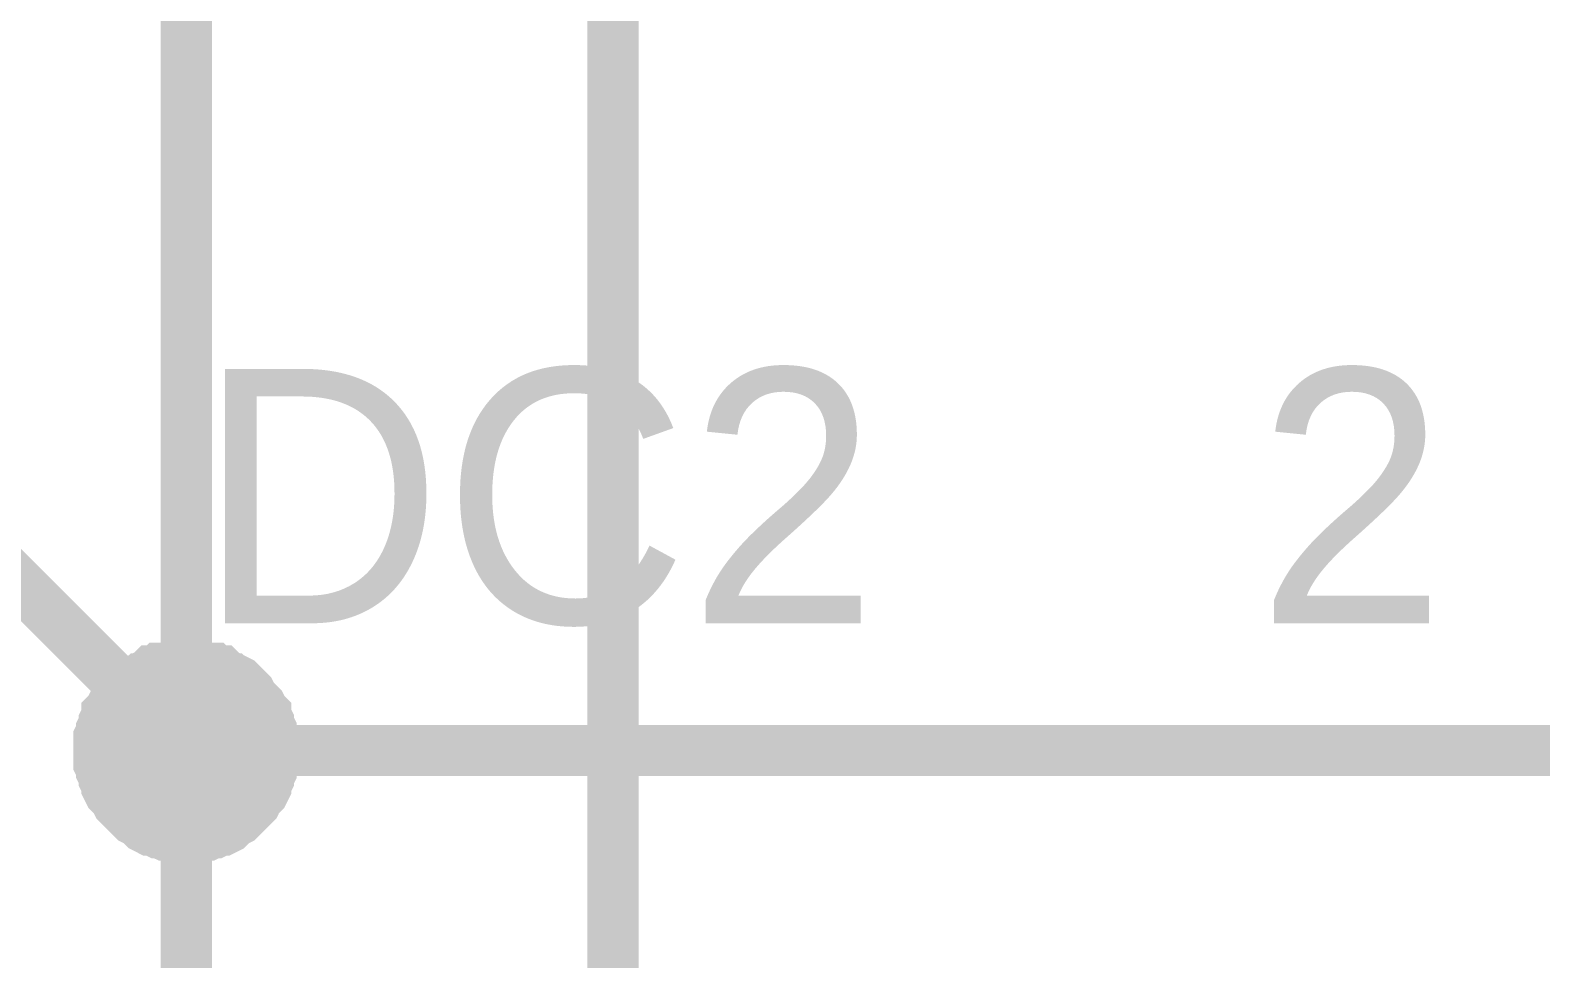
# Model space of a CAD drawing. Header units: millimetres. Extents: x 0 to 841, y 0 to 594.
# Drawn here: x 429.09 to 437.94, y 338.78 to 344.22 of the extents above; entities that cross this region are included whole.
import ezdxf

# ---------------------------------------------------------------- set-up
doc = ezdxf.new("R2010")
doc.units = ezdxf.units.MM
doc.layers.add('Sheet', color=255, linetype='Continuous')

msp = doc.modelspace()

# ---------------------------------------------------------------- linework, layer by layer
at = {"layer": 'Sheet', "const_width": 0.2997}
for points in [[(432.5032, 384.9971), (432.5032, 329.9931), (432.5032, 324.9913), (437.5032, 324.9913)], [(430.0032, 344.9984), (430.0032, 339.9967), (430.0032, 334.9949), (430.0032, 319.9895), (430.0032, 319.9895), (420.0031, 319.9895)], [(425.0031, 344.9984), (430.0032, 339.9967)], [(429.4907, 339.9967), (429.4907, 340.0277), (429.4907, 340.0433), (429.4907, 340.0743), (429.5063, 340.1054), (429.5063, 340.1209), (429.5218, 340.152), (429.5218, 340.1675), (429.5373, 340.1986), (429.5373, 340.2141), (429.5529, 340.2297), (429.5684, 340.2607), (429.5839, 340.2763), (429.5994, 340.2918), (429.615, 340.3073), (429.6305, 340.3384), (429.646, 340.3539), (429.6616, 340.3695), (429.6771, 340.385), (429.6926, 340.4005), (429.7237, 340.4161), (429.7392, 340.4161), (429.7547, 340.4316), (429.7858, 340.4471), (429.8013, 340.4627), (429.8324, 340.4627), (429.8479, 340.4782), (429.879, 340.4782), (429.8945, 340.4782), (429.9255, 340.4937), (429.9566, 340.4937), (429.9721, 340.4937), (430.0032, 340.4937)], [(429.4907, 339.9967), (429.4907, 340.0277), (429.4907, 340.0433), (429.4907, 340.0743), (429.5063, 340.1054), (429.5063, 340.1209), (429.5218, 340.152), (429.5218, 340.1675), (429.5373, 340.1986), (429.5373, 340.2141), (429.5529, 340.2297), (429.5684, 340.2607), (429.5839, 340.2763), (429.5994, 340.2918), (429.615, 340.3073), (429.6305, 340.3384), (429.646, 340.3539), (429.6616, 340.3695), (429.6771, 340.385), (429.6926, 340.4005), (429.7237, 340.4161), (429.7392, 340.4161), (429.7547, 340.4316), (429.7858, 340.4471), (429.8013, 340.4627), (429.8324, 340.4627), (429.8479, 340.4782), (429.879, 340.4782), (429.8945, 340.4782), (429.9255, 340.4937), (429.9566, 340.4937), (429.9721, 340.4937), (430.0032, 340.4937)], [(429.4907, 339.9967), (429.4907, 340.0277), (429.4907, 340.0433), (429.4907, 340.0743), (429.5063, 340.1054), (429.5063, 340.1209), (429.5218, 340.152), (429.5218, 340.1675), (429.5373, 340.1986), (429.5373, 340.2141), (429.5529, 340.2297), (429.5684, 340.2607), (429.5839, 340.2763), (429.5994, 340.2918), (429.615, 340.3073), (429.6305, 340.3384), (429.646, 340.3539), (429.6616, 340.3695), (429.6771, 340.385), (429.6926, 340.4005), (429.7237, 340.4161), (429.7392, 340.4161), (429.7547, 340.4316), (429.7858, 340.4471), (429.8013, 340.4627), (429.8324, 340.4627), (429.8479, 340.4782), (429.879, 340.4782), (429.8945, 340.4782), (429.9255, 340.4937), (429.9566, 340.4937), (429.9721, 340.4937), (430.0032, 340.4937)], [(429.4907, 339.9967), (429.4907, 340.0277), (429.4907, 340.0433), (429.4907, 340.0743), (429.5063, 340.1054), (429.5063, 340.1209), (429.5218, 340.152), (429.5218, 340.1675), (429.5373, 340.1986), (429.5373, 340.2141), (429.5529, 340.2297), (429.5684, 340.2607), (429.5839, 340.2763), (429.5994, 340.2918), (429.615, 340.3073), (429.6305, 340.3384), (429.646, 340.3539), (429.6616, 340.3695), (429.6771, 340.385), (429.6926, 340.4005), (429.7237, 340.4161), (429.7392, 340.4161), (429.7547, 340.4316), (429.7858, 340.4471), (429.8013, 340.4627), (429.8324, 340.4627), (429.8479, 340.4782), (429.879, 340.4782), (429.8945, 340.4782), (429.9255, 340.4937), (429.9566, 340.4937), (429.9721, 340.4937), (430.0032, 340.4937)], [(429.4907, 339.9967), (429.4907, 340.0277), (429.4907, 340.0433), (429.4907, 340.0743), (429.5063, 340.1054), (429.5063, 340.1209), (429.5218, 340.152), (429.5218, 340.1675), (429.5373, 340.1986), (429.5373, 340.2141), (429.5529, 340.2297), (429.5684, 340.2607), (429.5839, 340.2763), (429.5994, 340.2918), (429.615, 340.3073), (429.6305, 340.3384), (429.646, 340.3539), (429.6616, 340.3695), (429.6771, 340.385), (429.6926, 340.4005), (429.7237, 340.4161), (429.7392, 340.4161), (429.7547, 340.4316), (429.7858, 340.4471), (429.8013, 340.4627), (429.8324, 340.4627), (429.8479, 340.4782), (429.879, 340.4782), (429.8945, 340.4782), (429.9255, 340.4937), (429.9566, 340.4937), (429.9721, 340.4937), (430.0032, 340.4937)], [(429.4907, 339.9967), (429.4907, 340.0277), (429.4907, 340.0433), (429.4907, 340.0743), (429.5063, 340.1054), (429.5063, 340.1209), (429.5218, 340.152), (429.5218, 340.1675), (429.5373, 340.1986), (429.5373, 340.2141), (429.5529, 340.2297), (429.5684, 340.2607), (429.5839, 340.2763), (429.5994, 340.2918), (429.615, 340.3073), (429.6305, 340.3384), (429.646, 340.3539), (429.6616, 340.3695), (429.6771, 340.385), (429.6926, 340.4005), (429.7237, 340.4161), (429.7392, 340.4161), (429.7547, 340.4316), (429.7858, 340.4471), (429.8013, 340.4627), (429.8324, 340.4627), (429.8479, 340.4782), (429.879, 340.4782), (429.8945, 340.4782), (429.9255, 340.4937), (429.9566, 340.4937), (429.9721, 340.4937), (430.0032, 340.4937)], [(429.4907, 339.9967), (429.4907, 340.0277), (429.4907, 340.0433), (429.4907, 340.0743), (429.5063, 340.1054), (429.5063, 340.1209), (429.5218, 340.152), (429.5218, 340.1675), (429.5373, 340.1986), (429.5373, 340.2141), (429.5529, 340.2297), (429.5684, 340.2607), (429.5839, 340.2763), (429.5994, 340.2918), (429.615, 340.3073), (429.6305, 340.3384), (429.646, 340.3539), (429.6616, 340.3695), (429.6771, 340.385), (429.6926, 340.4005), (429.7237, 340.4161), (429.7392, 340.4161), (429.7547, 340.4316), (429.7858, 340.4471), (429.8013, 340.4627), (429.8324, 340.4627), (429.8479, 340.4782), (429.879, 340.4782), (429.8945, 340.4782), (429.9255, 340.4937), (429.9566, 340.4937), (429.9721, 340.4937), (430.0032, 340.4937)], [(429.4907, 339.9967), (429.4907, 340.0277), (429.4907, 340.0433), (429.4907, 340.0743), (429.5063, 340.1054), (429.5063, 340.1209), (429.5218, 340.152), (429.5218, 340.1675), (429.5373, 340.1986), (429.5373, 340.2141), (429.5529, 340.2297), (429.5684, 340.2607), (429.5839, 340.2763), (429.5994, 340.2918), (429.615, 340.3073), (429.6305, 340.3384), (429.646, 340.3539), (429.6616, 340.3695), (429.6771, 340.385), (429.6926, 340.4005), (429.7237, 340.4161), (429.7392, 340.4161), (429.7547, 340.4316), (429.7858, 340.4471), (429.8013, 340.4627), (429.8324, 340.4627), (429.8479, 340.4782), (429.879, 340.4782), (429.8945, 340.4782), (429.9255, 340.4937), (429.9566, 340.4937), (429.9721, 340.4937), (430.0032, 340.4937)], [(430.0032, 340.4937), (430.0032, 340.4937)], [(430.0032, 340.4937), (430.0342, 340.4937), (430.0498, 340.4937), (430.0808, 340.4937), (430.1119, 340.4782), (430.1274, 340.4782), (430.1585, 340.4782), (430.174, 340.4627), (430.205, 340.4627), (430.2206, 340.4471), (430.2516, 340.4316), (430.2672, 340.4161), (430.2827, 340.4161), (430.3137, 340.4005), (430.3293, 340.385), (430.3448, 340.3695), (430.3603, 340.3539), (430.3758, 340.3384), (430.3914, 340.3073), (430.4069, 340.2918), (430.4224, 340.2763), (430.438, 340.2607), (430.4535, 340.2297), (430.469, 340.2141), (430.469, 340.1986), (430.4845, 340.1675), (430.4845, 340.152), (430.5001, 340.1209), (430.5001, 340.1054), (430.5156, 340.0743), (430.5156, 340.0433), (430.5156, 340.0277), (430.5156, 339.9967)], [(430.0032, 340.4937), (430.0032, 340.4937)], [(430.0032, 340.4937), (430.0342, 340.4937), (430.0498, 340.4937), (430.0808, 340.4937), (430.1119, 340.4782), (430.1274, 340.4782), (430.1585, 340.4782), (430.174, 340.4627), (430.205, 340.4627), (430.2206, 340.4471), (430.2516, 340.4316), (430.2672, 340.4161), (430.2827, 340.4161), (430.3137, 340.4005), (430.3293, 340.385), (430.3448, 340.3695), (430.3603, 340.3539), (430.3758, 340.3384), (430.3914, 340.3073), (430.4069, 340.2918), (430.4224, 340.2763), (430.438, 340.2607), (430.4535, 340.2297), (430.469, 340.2141), (430.469, 340.1986), (430.4845, 340.1675), (430.4845, 340.152), (430.5001, 340.1209), (430.5001, 340.1054), (430.5156, 340.0743), (430.5156, 340.0433), (430.5156, 340.0277), (430.5156, 339.9967)], [(430.0032, 340.4937), (430.0032, 340.4937)], [(430.0032, 340.4937), (430.0342, 340.4937), (430.0498, 340.4937), (430.0808, 340.4937), (430.1119, 340.4782), (430.1274, 340.4782), (430.1585, 340.4782), (430.174, 340.4627), (430.205, 340.4627), (430.2206, 340.4471), (430.2516, 340.4316), (430.2672, 340.4161), (430.2827, 340.4161), (430.3137, 340.4005), (430.3293, 340.385), (430.3448, 340.3695), (430.3603, 340.3539), (430.3758, 340.3384), (430.3914, 340.3073), (430.4069, 340.2918), (430.4224, 340.2763), (430.438, 340.2607), (430.4535, 340.2297), (430.469, 340.2141), (430.469, 340.1986), (430.4845, 340.1675), (430.4845, 340.152), (430.5001, 340.1209), (430.5001, 340.1054), (430.5156, 340.0743), (430.5156, 340.0433), (430.5156, 340.0277), (430.5156, 339.9967)], [(430.0032, 340.4937), (430.0032, 340.4937)], [(430.0032, 340.4937), (430.0342, 340.4937), (430.0498, 340.4937), (430.0808, 340.4937), (430.1119, 340.4782), (430.1274, 340.4782), (430.1585, 340.4782), (430.174, 340.4627), (430.205, 340.4627), (430.2206, 340.4471), (430.2516, 340.4316), (430.2672, 340.4161), (430.2827, 340.4161), (430.3137, 340.4005), (430.3293, 340.385), (430.3448, 340.3695), (430.3603, 340.3539), (430.3758, 340.3384), (430.3914, 340.3073), (430.4069, 340.2918), (430.4224, 340.2763), (430.438, 340.2607), (430.4535, 340.2297), (430.469, 340.2141), (430.469, 340.1986), (430.4845, 340.1675), (430.4845, 340.152), (430.5001, 340.1209), (430.5001, 340.1054), (430.5156, 340.0743), (430.5156, 340.0433), (430.5156, 340.0277), (430.5156, 339.9967)], [(430.0032, 340.4937), (430.0032, 340.4937)], [(430.0032, 340.4937), (430.0342, 340.4937), (430.0498, 340.4937), (430.0808, 340.4937), (430.1119, 340.4782), (430.1274, 340.4782), (430.1585, 340.4782), (430.174, 340.4627), (430.205, 340.4627), (430.2206, 340.4471), (430.2516, 340.4316), (430.2672, 340.4161), (430.2827, 340.4161), (430.3137, 340.4005), (430.3293, 340.385), (430.3448, 340.3695), (430.3603, 340.3539), (430.3758, 340.3384), (430.3914, 340.3073), (430.4069, 340.2918), (430.4224, 340.2763), (430.438, 340.2607), (430.4535, 340.2297), (430.469, 340.2141), (430.469, 340.1986), (430.4845, 340.1675), (430.4845, 340.152), (430.5001, 340.1209), (430.5001, 340.1054), (430.5156, 340.0743), (430.5156, 340.0433), (430.5156, 340.0277), (430.5156, 339.9967)], [(430.0032, 340.4937), (430.0032, 340.4937)], [(430.0032, 340.4937), (430.0342, 340.4937), (430.0498, 340.4937), (430.0808, 340.4937), (430.1119, 340.4782), (430.1274, 340.4782), (430.1585, 340.4782), (430.174, 340.4627), (430.205, 340.4627), (430.2206, 340.4471), (430.2516, 340.4316), (430.2672, 340.4161), (430.2827, 340.4161), (430.3137, 340.4005), (430.3293, 340.385), (430.3448, 340.3695), (430.3603, 340.3539), (430.3758, 340.3384), (430.3914, 340.3073), (430.4069, 340.2918), (430.4224, 340.2763), (430.438, 340.2607), (430.4535, 340.2297), (430.469, 340.2141), (430.469, 340.1986), (430.4845, 340.1675), (430.4845, 340.152), (430.5001, 340.1209), (430.5001, 340.1054), (430.5156, 340.0743), (430.5156, 340.0433), (430.5156, 340.0277), (430.5156, 339.9967)], [(430.0032, 340.4937), (430.0032, 340.4937)], [(430.0032, 340.4937), (430.0342, 340.4937), (430.0498, 340.4937), (430.0808, 340.4937), (430.1119, 340.4782), (430.1274, 340.4782), (430.1585, 340.4782), (430.174, 340.4627), (430.205, 340.4627), (430.2206, 340.4471), (430.2516, 340.4316), (430.2672, 340.4161), (430.2827, 340.4161), (430.3137, 340.4005), (430.3293, 340.385), (430.3448, 340.3695), (430.3603, 340.3539), (430.3758, 340.3384), (430.3914, 340.3073), (430.4069, 340.2918), (430.4224, 340.2763), (430.438, 340.2607), (430.4535, 340.2297), (430.469, 340.2141), (430.469, 340.1986), (430.4845, 340.1675), (430.4845, 340.152), (430.5001, 340.1209), (430.5001, 340.1054), (430.5156, 340.0743), (430.5156, 340.0433), (430.5156, 340.0277), (430.5156, 339.9967)], [(430.0032, 340.4937), (430.0032, 340.4937)], [(430.0032, 340.4937), (430.0342, 340.4937), (430.0498, 340.4937), (430.0808, 340.4937), (430.1119, 340.4782), (430.1274, 340.4782), (430.1585, 340.4782), (430.174, 340.4627), (430.205, 340.4627), (430.2206, 340.4471), (430.2516, 340.4316), (430.2672, 340.4161), (430.2827, 340.4161), (430.3137, 340.4005), (430.3293, 340.385), (430.3448, 340.3695), (430.3603, 340.3539), (430.3758, 340.3384), (430.3914, 340.3073), (430.4069, 340.2918), (430.4224, 340.2763), (430.438, 340.2607), (430.4535, 340.2297), (430.469, 340.2141), (430.469, 340.1986), (430.4845, 340.1675), (430.4845, 340.152), (430.5001, 340.1209), (430.5001, 340.1054), (430.5156, 340.0743), (430.5156, 340.0433), (430.5156, 340.0277), (430.5156, 339.9967)], [(430.0032, 339.484), (429.9721, 339.484), (429.9566, 339.484), (429.9255, 339.484), (429.8945, 339.4996), (429.879, 339.4996), (429.8479, 339.5151), (429.8324, 339.5151), (429.8013, 339.5306), (429.7858, 339.5306), (429.7547, 339.5462), (429.7392, 339.5617), (429.7237, 339.5772), (429.6926, 339.5928), (429.6771, 339.6083), (429.6616, 339.6238), (429.646, 339.6394), (429.6305, 339.6549), (429.615, 339.6705), (429.5994, 339.686), (429.5839, 339.7171), (429.5684, 339.7326), (429.5529, 339.7481), (429.5373, 339.7792), (429.5373, 339.7947), (429.5218, 339.8258), (429.5218, 339.8413), (429.5063, 339.8724), (429.5063, 339.8879), (429.4907, 339.919), (429.4907, 339.9501), (429.4907, 339.9656), (429.4907, 339.9967)], [(429.4907, 339.9967), (429.4907, 339.9967)], [(430.0032, 339.484), (429.9721, 339.484), (429.9566, 339.484), (429.9255, 339.484), (429.8945, 339.4996), (429.879, 339.4996), (429.8479, 339.5151), (429.8324, 339.5151), (429.8013, 339.5306), (429.7858, 339.5306), (429.7547, 339.5462), (429.7392, 339.5617), (429.7237, 339.5772), (429.6926, 339.5928), (429.6771, 339.6083), (429.6616, 339.6238), (429.646, 339.6394), (429.6305, 339.6549), (429.615, 339.6705), (429.5994, 339.686), (429.5839, 339.7171), (429.5684, 339.7326), (429.5529, 339.7481), (429.5373, 339.7792), (429.5373, 339.7947), (429.5218, 339.8258), (429.5218, 339.8413), (429.5063, 339.8724), (429.5063, 339.8879), (429.4907, 339.919), (429.4907, 339.9501), (429.4907, 339.9656), (429.4907, 339.9967)], [(429.4907, 339.9967), (429.4907, 339.9967)], [(430.0032, 339.484), (429.9721, 339.484), (429.9566, 339.484), (429.9255, 339.484), (429.8945, 339.4996), (429.879, 339.4996), (429.8479, 339.5151), (429.8324, 339.5151), (429.8013, 339.5306), (429.7858, 339.5306), (429.7547, 339.5462), (429.7392, 339.5617), (429.7237, 339.5772), (429.6926, 339.5928), (429.6771, 339.6083), (429.6616, 339.6238), (429.646, 339.6394), (429.6305, 339.6549), (429.615, 339.6705), (429.5994, 339.686), (429.5839, 339.7171), (429.5684, 339.7326), (429.5529, 339.7481), (429.5373, 339.7792), (429.5373, 339.7947), (429.5218, 339.8258), (429.5218, 339.8413), (429.5063, 339.8724), (429.5063, 339.8879), (429.4907, 339.919), (429.4907, 339.9501), (429.4907, 339.9656), (429.4907, 339.9967)], [(429.4907, 339.9967), (429.4907, 339.9967)], [(430.0032, 339.484), (429.9721, 339.484), (429.9566, 339.484), (429.9255, 339.484), (429.8945, 339.4996), (429.879, 339.4996), (429.8479, 339.5151), (429.8324, 339.5151), (429.8013, 339.5306), (429.7858, 339.5306), (429.7547, 339.5462), (429.7392, 339.5617), (429.7237, 339.5772), (429.6926, 339.5928), (429.6771, 339.6083), (429.6616, 339.6238), (429.646, 339.6394), (429.6305, 339.6549), (429.615, 339.6705), (429.5994, 339.686), (429.5839, 339.7171), (429.5684, 339.7326), (429.5529, 339.7481), (429.5373, 339.7792), (429.5373, 339.7947), (429.5218, 339.8258), (429.5218, 339.8413), (429.5063, 339.8724), (429.5063, 339.8879), (429.4907, 339.919), (429.4907, 339.9501), (429.4907, 339.9656), (429.4907, 339.9967)], [(429.4907, 339.9967), (429.4907, 339.9967)], [(430.0032, 339.484), (429.9721, 339.484), (429.9566, 339.484), (429.9255, 339.484), (429.8945, 339.4996), (429.879, 339.4996), (429.8479, 339.5151), (429.8324, 339.5151), (429.8013, 339.5306), (429.7858, 339.5306), (429.7547, 339.5462), (429.7392, 339.5617), (429.7237, 339.5772), (429.6926, 339.5928), (429.6771, 339.6083), (429.6616, 339.6238), (429.646, 339.6394), (429.6305, 339.6549), (429.615, 339.6705), (429.5994, 339.686), (429.5839, 339.7171), (429.5684, 339.7326), (429.5529, 339.7481), (429.5373, 339.7792), (429.5373, 339.7947), (429.5218, 339.8258), (429.5218, 339.8413), (429.5063, 339.8724), (429.5063, 339.8879), (429.4907, 339.919), (429.4907, 339.9501), (429.4907, 339.9656), (429.4907, 339.9967)], [(429.4907, 339.9967), (429.4907, 339.9967)], [(430.0032, 339.484), (429.9721, 339.484), (429.9566, 339.484), (429.9255, 339.484), (429.8945, 339.4996), (429.879, 339.4996), (429.8479, 339.5151), (429.8324, 339.5151), (429.8013, 339.5306), (429.7858, 339.5306), (429.7547, 339.5462), (429.7392, 339.5617), (429.7237, 339.5772), (429.6926, 339.5928), (429.6771, 339.6083), (429.6616, 339.6238), (429.646, 339.6394), (429.6305, 339.6549), (429.615, 339.6705), (429.5994, 339.686), (429.5839, 339.7171), (429.5684, 339.7326), (429.5529, 339.7481), (429.5373, 339.7792), (429.5373, 339.7947), (429.5218, 339.8258), (429.5218, 339.8413), (429.5063, 339.8724), (429.5063, 339.8879), (429.4907, 339.919), (429.4907, 339.9501), (429.4907, 339.9656), (429.4907, 339.9967)], [(429.4907, 339.9967), (429.4907, 339.9967)], [(430.0032, 339.484), (429.9721, 339.484), (429.9566, 339.484), (429.9255, 339.484), (429.8945, 339.4996), (429.879, 339.4996), (429.8479, 339.5151), (429.8324, 339.5151), (429.8013, 339.5306), (429.7858, 339.5306), (429.7547, 339.5462), (429.7392, 339.5617), (429.7237, 339.5772), (429.6926, 339.5928), (429.6771, 339.6083), (429.6616, 339.6238), (429.646, 339.6394), (429.6305, 339.6549), (429.615, 339.6705), (429.5994, 339.686), (429.5839, 339.7171), (429.5684, 339.7326), (429.5529, 339.7481), (429.5373, 339.7792), (429.5373, 339.7947), (429.5218, 339.8258), (429.5218, 339.8413), (429.5063, 339.8724), (429.5063, 339.8879), (429.4907, 339.919), (429.4907, 339.9501), (429.4907, 339.9656), (429.4907, 339.9967)], [(429.4907, 339.9967), (429.4907, 339.9967)], [(430.0032, 339.484), (429.9721, 339.484), (429.9566, 339.484), (429.9255, 339.484), (429.8945, 339.4996), (429.879, 339.4996), (429.8479, 339.5151), (429.8324, 339.5151), (429.8013, 339.5306), (429.7858, 339.5306), (429.7547, 339.5462), (429.7392, 339.5617), (429.7237, 339.5772), (429.6926, 339.5928), (429.6771, 339.6083), (429.6616, 339.6238), (429.646, 339.6394), (429.6305, 339.6549), (429.615, 339.6705), (429.5994, 339.686), (429.5839, 339.7171), (429.5684, 339.7326), (429.5529, 339.7481), (429.5373, 339.7792), (429.5373, 339.7947), (429.5218, 339.8258), (429.5218, 339.8413), (429.5063, 339.8724), (429.5063, 339.8879), (429.4907, 339.919), (429.4907, 339.9501), (429.4907, 339.9656), (429.4907, 339.9967)], [(429.4907, 339.9967), (429.4907, 339.9967)], [(430.5156, 339.9967), (430.5156, 339.9656), (430.5156, 339.9501), (430.5156, 339.919), (430.5001, 339.8879), (430.5001, 339.8724), (430.4845, 339.8413), (430.4845, 339.8258), (430.469, 339.7947), (430.469, 339.7792), (430.4535, 339.7481), (430.438, 339.7326), (430.4224, 339.7171), (430.4069, 339.686), (430.3914, 339.6705), (430.3758, 339.6549), (430.3603, 339.6394), (430.3448, 339.6238), (430.3293, 339.6083), (430.3137, 339.5928), (430.2827, 339.5772), (430.2672, 339.5617), (430.2516, 339.5462), (430.2206, 339.5306), (430.205, 339.5306), (430.174, 339.5151), (430.1585, 339.5151), (430.1274, 339.4996), (430.1119, 339.4996), (430.0808, 339.484), (430.0498, 339.484), (430.0342, 339.484), (430.0032, 339.484)], [(430.5156, 339.9967), (430.5156, 339.9656), (430.5156, 339.9501), (430.5156, 339.919), (430.5001, 339.8879), (430.5001, 339.8724), (430.4845, 339.8413), (430.4845, 339.8258), (430.469, 339.7947), (430.469, 339.7792), (430.4535, 339.7481), (430.438, 339.7326), (430.4224, 339.7171), (430.4069, 339.686), (430.3914, 339.6705), (430.3758, 339.6549), (430.3603, 339.6394), (430.3448, 339.6238), (430.3293, 339.6083), (430.3137, 339.5928), (430.2827, 339.5772), (430.2672, 339.5617), (430.2516, 339.5462), (430.2206, 339.5306), (430.205, 339.5306), (430.174, 339.5151), (430.1585, 339.5151), (430.1274, 339.4996), (430.1119, 339.4996), (430.0808, 339.484), (430.0498, 339.484), (430.0342, 339.484), (430.0032, 339.484)], [(430.0032, 339.9967), (437.5032, 339.9967)], [(430.5156, 339.9967), (430.5156, 339.9656), (430.5156, 339.9501), (430.5156, 339.919), (430.5001, 339.8879), (430.5001, 339.8724), (430.4845, 339.8413), (430.4845, 339.8258), (430.469, 339.7947), (430.469, 339.7792), (430.4535, 339.7481), (430.438, 339.7326), (430.4224, 339.7171), (430.4069, 339.686), (430.3914, 339.6705), (430.3758, 339.6549), (430.3603, 339.6394), (430.3448, 339.6238), (430.3293, 339.6083), (430.3137, 339.5928), (430.2827, 339.5772), (430.2672, 339.5617), (430.2516, 339.5462), (430.2206, 339.5306), (430.205, 339.5306), (430.174, 339.5151), (430.1585, 339.5151), (430.1274, 339.4996), (430.1119, 339.4996), (430.0808, 339.484), (430.0498, 339.484), (430.0342, 339.484), (430.0032, 339.484)], [(430.5156, 339.9967), (430.5156, 339.9656), (430.5156, 339.9501), (430.5156, 339.919), (430.5001, 339.8879), (430.5001, 339.8724), (430.4845, 339.8413), (430.4845, 339.8258), (430.469, 339.7947), (430.469, 339.7792), (430.4535, 339.7481), (430.438, 339.7326), (430.4224, 339.7171), (430.4069, 339.686), (430.3914, 339.6705), (430.3758, 339.6549), (430.3603, 339.6394), (430.3448, 339.6238), (430.3293, 339.6083), (430.3137, 339.5928), (430.2827, 339.5772), (430.2672, 339.5617), (430.2516, 339.5462), (430.2206, 339.5306), (430.205, 339.5306), (430.174, 339.5151), (430.1585, 339.5151), (430.1274, 339.4996), (430.1119, 339.4996), (430.0808, 339.484), (430.0498, 339.484), (430.0342, 339.484), (430.0032, 339.484)], [(430.5156, 339.9967), (430.5156, 339.9656), (430.5156, 339.9501), (430.5156, 339.919), (430.5001, 339.8879), (430.5001, 339.8724), (430.4845, 339.8413), (430.4845, 339.8258), (430.469, 339.7947), (430.469, 339.7792), (430.4535, 339.7481), (430.438, 339.7326), (430.4224, 339.7171), (430.4069, 339.686), (430.3914, 339.6705), (430.3758, 339.6549), (430.3603, 339.6394), (430.3448, 339.6238), (430.3293, 339.6083), (430.3137, 339.5928), (430.2827, 339.5772), (430.2672, 339.5617), (430.2516, 339.5462), (430.2206, 339.5306), (430.205, 339.5306), (430.174, 339.5151), (430.1585, 339.5151), (430.1274, 339.4996), (430.1119, 339.4996), (430.0808, 339.484), (430.0498, 339.484), (430.0342, 339.484), (430.0032, 339.484)], [(430.5156, 339.9967), (430.5156, 339.9656), (430.5156, 339.9501), (430.5156, 339.919), (430.5001, 339.8879), (430.5001, 339.8724), (430.4845, 339.8413), (430.4845, 339.8258), (430.469, 339.7947), (430.469, 339.7792), (430.4535, 339.7481), (430.438, 339.7326), (430.4224, 339.7171), (430.4069, 339.686), (430.3914, 339.6705), (430.3758, 339.6549), (430.3603, 339.6394), (430.3448, 339.6238), (430.3293, 339.6083), (430.3137, 339.5928), (430.2827, 339.5772), (430.2672, 339.5617), (430.2516, 339.5462), (430.2206, 339.5306), (430.205, 339.5306), (430.174, 339.5151), (430.1585, 339.5151), (430.1274, 339.4996), (430.1119, 339.4996), (430.0808, 339.484), (430.0498, 339.484), (430.0342, 339.484), (430.0032, 339.484)], [(430.5156, 339.9967), (430.5156, 339.9656), (430.5156, 339.9501), (430.5156, 339.919), (430.5001, 339.8879), (430.5001, 339.8724), (430.4845, 339.8413), (430.4845, 339.8258), (430.469, 339.7947), (430.469, 339.7792), (430.4535, 339.7481), (430.438, 339.7326), (430.4224, 339.7171), (430.4069, 339.686), (430.3914, 339.6705), (430.3758, 339.6549), (430.3603, 339.6394), (430.3448, 339.6238), (430.3293, 339.6083), (430.3137, 339.5928), (430.2827, 339.5772), (430.2672, 339.5617), (430.2516, 339.5462), (430.2206, 339.5306), (430.205, 339.5306), (430.174, 339.5151), (430.1585, 339.5151), (430.1274, 339.4996), (430.1119, 339.4996), (430.0808, 339.484), (430.0498, 339.484), (430.0342, 339.484), (430.0032, 339.484)], [(430.5156, 339.9967), (430.5156, 339.9656), (430.5156, 339.9501), (430.5156, 339.919), (430.5001, 339.8879), (430.5001, 339.8724), (430.4845, 339.8413), (430.4845, 339.8258), (430.469, 339.7947), (430.469, 339.7792), (430.4535, 339.7481), (430.438, 339.7326), (430.4224, 339.7171), (430.4069, 339.686), (430.3914, 339.6705), (430.3758, 339.6549), (430.3603, 339.6394), (430.3448, 339.6238), (430.3293, 339.6083), (430.3137, 339.5928), (430.2827, 339.5772), (430.2672, 339.5617), (430.2516, 339.5462), (430.2206, 339.5306), (430.205, 339.5306), (430.174, 339.5151), (430.1585, 339.5151), (430.1274, 339.4996), (430.1119, 339.4996), (430.0808, 339.484), (430.0498, 339.484), (430.0342, 339.484), (430.0032, 339.484)], [(430.5156, 339.9967), (430.5156, 339.9967), (430.5156, 339.9967), (430.5156, 339.9967), (430.5156, 339.9967), (430.5156, 339.9967), (430.5156, 339.9967), (430.5156, 339.9967), (430.5156, 339.9967), (430.5156, 339.9967), (430.5156, 339.9967), (430.5156, 339.9967), (430.5156, 339.9967), (430.5156, 339.9967), (430.5156, 339.9967), (430.5156, 339.9967), (430.5156, 339.9967), (430.5156, 339.9967), (430.5156, 339.9967), (430.5156, 339.9967), (430.5156, 339.9967), (430.5156, 339.9967), (430.5156, 339.9967), (430.5156, 339.9967), (430.5156, 339.9967), (430.5156, 339.9967), (430.5156, 339.9967), (430.5156, 339.9967), (430.5156, 339.9967), (430.5156, 339.9967), (430.5156, 339.9967), (430.5156, 339.9967), (430.5156, 339.9967)], [(430.5156, 339.9967), (430.5156, 339.9967)], [(430.5156, 339.9967), (430.5156, 339.9967), (430.5156, 339.9967), (430.5156, 339.9967), (430.5156, 339.9967), (430.5156, 339.9967), (430.5156, 339.9967), (430.5156, 339.9967), (430.5156, 339.9967), (430.5156, 339.9967), (430.5156, 339.9967), (430.5156, 339.9967), (430.5156, 339.9967), (430.5156, 339.9967), (430.5156, 339.9967), (430.5156, 339.9967), (430.5156, 339.9967), (430.5156, 339.9967), (430.5156, 339.9967), (430.5156, 339.9967), (430.5156, 339.9967), (430.5156, 339.9967), (430.5156, 339.9967), (430.5156, 339.9967), (430.5156, 339.9967), (430.5156, 339.9967), (430.5156, 339.9967), (430.5156, 339.9967), (430.5156, 339.9967), (430.5156, 339.9967), (430.5156, 339.9967), (430.5156, 339.9967), (430.5156, 339.9967)], [(430.5156, 339.9967), (430.5156, 339.9967)], [(430.5156, 339.9967), (430.5156, 339.9967), (430.5156, 339.9967), (430.5156, 339.9967), (430.5156, 339.9967), (430.5156, 339.9967), (430.5156, 339.9967), (430.5156, 339.9967), (430.5156, 339.9967), (430.5156, 339.9967), (430.5156, 339.9967), (430.5156, 339.9967), (430.5156, 339.9967), (430.5156, 339.9967), (430.5156, 339.9967), (430.5156, 339.9967), (430.5156, 339.9967), (430.5156, 339.9967), (430.5156, 339.9967), (430.5156, 339.9967), (430.5156, 339.9967), (430.5156, 339.9967), (430.5156, 339.9967), (430.5156, 339.9967), (430.5156, 339.9967), (430.5156, 339.9967), (430.5156, 339.9967), (430.5156, 339.9967), (430.5156, 339.9967), (430.5156, 339.9967), (430.5156, 339.9967), (430.5156, 339.9967), (430.5156, 339.9967)], [(430.5156, 339.9967), (430.5156, 339.9967)], [(430.5156, 339.9967), (430.5156, 339.9967), (430.5156, 339.9967), (430.5156, 339.9967), (430.5156, 339.9967), (430.5156, 339.9967), (430.5156, 339.9967), (430.5156, 339.9967), (430.5156, 339.9967), (430.5156, 339.9967), (430.5156, 339.9967), (430.5156, 339.9967), (430.5156, 339.9967), (430.5156, 339.9967), (430.5156, 339.9967), (430.5156, 339.9967), (430.5156, 339.9967), (430.5156, 339.9967), (430.5156, 339.9967), (430.5156, 339.9967), (430.5156, 339.9967), (430.5156, 339.9967), (430.5156, 339.9967), (430.5156, 339.9967), (430.5156, 339.9967), (430.5156, 339.9967), (430.5156, 339.9967), (430.5156, 339.9967), (430.5156, 339.9967), (430.5156, 339.9967), (430.5156, 339.9967), (430.5156, 339.9967), (430.5156, 339.9967)], [(430.5156, 339.9967), (430.5156, 339.9967)], [(430.5156, 339.9967), (430.5156, 339.9967), (430.5156, 339.9967), (430.5156, 339.9967), (430.5156, 339.9967), (430.5156, 339.9967), (430.5156, 339.9967), (430.5156, 339.9967), (430.5156, 339.9967), (430.5156, 339.9967), (430.5156, 339.9967), (430.5156, 339.9967), (430.5156, 339.9967), (430.5156, 339.9967), (430.5156, 339.9967), (430.5156, 339.9967), (430.5156, 339.9967), (430.5156, 339.9967), (430.5156, 339.9967), (430.5156, 339.9967), (430.5156, 339.9967), (430.5156, 339.9967), (430.5156, 339.9967), (430.5156, 339.9967), (430.5156, 339.9967), (430.5156, 339.9967), (430.5156, 339.9967), (430.5156, 339.9967), (430.5156, 339.9967), (430.5156, 339.9967), (430.5156, 339.9967), (430.5156, 339.9967), (430.5156, 339.9967)], [(430.5156, 339.9967), (430.5156, 339.9967)], [(430.5156, 339.9967), (430.5156, 339.9967), (430.5156, 339.9967), (430.5156, 339.9967), (430.5156, 339.9967), (430.5156, 339.9967), (430.5156, 339.9967), (430.5156, 339.9967), (430.5156, 339.9967), (430.5156, 339.9967), (430.5156, 339.9967), (430.5156, 339.9967), (430.5156, 339.9967), (430.5156, 339.9967), (430.5156, 339.9967), (430.5156, 339.9967), (430.5156, 339.9967), (430.5156, 339.9967), (430.5156, 339.9967), (430.5156, 339.9967), (430.5156, 339.9967), (430.5156, 339.9967), (430.5156, 339.9967), (430.5156, 339.9967), (430.5156, 339.9967), (430.5156, 339.9967), (430.5156, 339.9967), (430.5156, 339.9967), (430.5156, 339.9967), (430.5156, 339.9967), (430.5156, 339.9967), (430.5156, 339.9967), (430.5156, 339.9967)], [(430.5156, 339.9967), (430.5156, 339.9967)], [(430.5156, 339.9967), (430.5156, 339.9967), (430.5156, 339.9967), (430.5156, 339.9967), (430.5156, 339.9967), (430.5156, 339.9967), (430.5156, 339.9967), (430.5156, 339.9967), (430.5156, 339.9967), (430.5156, 339.9967), (430.5156, 339.9967), (430.5156, 339.9967), (430.5156, 339.9967), (430.5156, 339.9967), (430.5156, 339.9967), (430.5156, 339.9967), (430.5156, 339.9967), (430.5156, 339.9967), (430.5156, 339.9967), (430.5156, 339.9967), (430.5156, 339.9967), (430.5156, 339.9967), (430.5156, 339.9967), (430.5156, 339.9967), (430.5156, 339.9967), (430.5156, 339.9967), (430.5156, 339.9967), (430.5156, 339.9967), (430.5156, 339.9967), (430.5156, 339.9967), (430.5156, 339.9967), (430.5156, 339.9967), (430.5156, 339.9967)], [(430.5156, 339.9967), (430.5156, 339.9967)], [(430.5156, 339.9967), (430.5156, 339.9967), (430.5156, 339.9967), (430.5156, 339.9967), (430.5156, 339.9967), (430.5156, 339.9967), (430.5156, 339.9967), (430.5156, 339.9967), (430.5156, 339.9967), (430.5156, 339.9967), (430.5156, 339.9967), (430.5156, 339.9967), (430.5156, 339.9967), (430.5156, 339.9967), (430.5156, 339.9967), (430.5156, 339.9967), (430.5156, 339.9967), (430.5156, 339.9967), (430.5156, 339.9967), (430.5156, 339.9967), (430.5156, 339.9967), (430.5156, 339.9967), (430.5156, 339.9967), (430.5156, 339.9967), (430.5156, 339.9967), (430.5156, 339.9967), (430.5156, 339.9967), (430.5156, 339.9967), (430.5156, 339.9967), (430.5156, 339.9967), (430.5156, 339.9967), (430.5156, 339.9967), (430.5156, 339.9967)], [(430.5156, 339.9967), (430.5156, 339.9967)], [(440.0032, 339.9967), (437.5032, 339.9967)]]:
    msp.add_lwpolyline(points, dxfattribs=at)
at = {"layer": 'Sheet', "const_width": 0.508}
msp.add_lwpolyline([(429.746, 340.0002, 1), (430.254, 340.0002, 1)], format="xyb", close=True, dxfattribs=at)

# ---------------------------------------------------------------- texts
at = {"layer": 'Sheet'}
for s, height, p in [('DC2', 1.49121, (430.0653, 340.7423)), ('2', 1.4912, (436.2765, 340.7423))]:
    msp.add_text(s, height=height, dxfattribs=at).set_placement(p)

doc.saveas('drawing.dxf')
